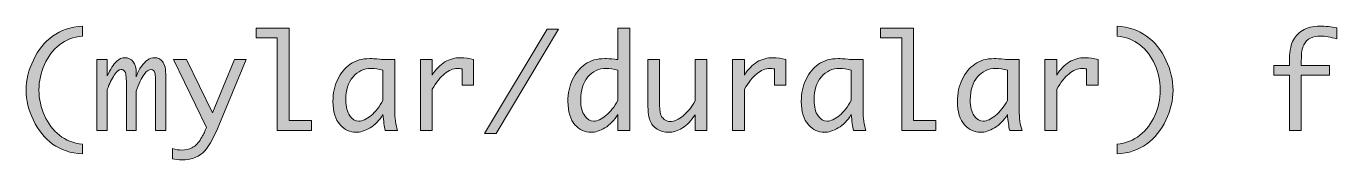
# Model space of a CAD drawing. Header units: inches. Extents: x 44 to 895, y -554 to -47.
# Drawn here: x 285.5 to 412.8, y -59.8 to -46.8 of the extents above; entities that cross this region are included whole.
import ezdxf

# ---------------------------------------------------------------- set-up
doc = ezdxf.new("R2010")
doc.units = ezdxf.units.IN
doc.header["$MEASUREMENT"] = 0
doc.layers.add('Layer 1', color=7, linetype='Continuous')

# ---------------------------------------------------------------- blocks, each defined once
blk = doc.blocks.new('block 12')
at = {"layer": 'Layer 1', "true_color": 0x231f20}
h = blk.add_hatch(color=179, dxfattribs=at)
h.dxf.hatch_style = 2
edge = h.paths.add_edge_path()
edge.add_spline(control_points=[(290.93, -59.26), (289.79, -59.19), (288.83, -58.87), (288.04, -58.29), (287.26, -57.72), (286.64, -56.94), (286.17, -55.97), (285.7, -54.99), (285.47, -54.02), (285.47, -53.04), (285.47, -52.06), (285.7, -51.08), (286.17, -50.11), (286.64, -49.13), (287.26, -48.36), (288.04, -47.78), (288.83, -47.21), (289.79, -46.88), (290.93, -46.81), (290.93, -46.81), (290.93, -47.77), (290.93, -47.77), (290.07, -47.85), (289.32, -48.13), (288.7, -48.63), (288.08, -49.13), (287.6, -49.77), (287.24, -50.55), (286.89, -51.32), (286.71, -52.15), (286.71, -53.03), (286.71, -53.92), (286.89, -54.75), (287.24, -55.52), (287.6, -56.3), (288.08, -56.93), (288.7, -57.43), (289.32, -57.93), (290.07, -58.22), (290.93, -58.3), (290.93, -58.3), (290.93, -59.26), (290.93, -59.26)], knot_values=[0, 0, 0, 0, 1, 1, 1, 2, 2, 2, 3, 3, 3, 4, 4, 4, 5, 5, 5, 6, 6, 6, 7, 7, 7, 8, 8, 8, 9, 9, 9, 10, 10, 10, 11, 11, 11, 12, 12, 12, 13, 13, 13, 14, 14, 14, 14], degree=3, periodic=1)
h = blk.add_hatch(color=179, dxfattribs=at)
h.dxf.hatch_style = 2
h.paths.add_polyline_path([(309.87, -56.96), (309.87, -47.96), (307.81, -47.96), (307.81, -47), (311.02, -47), (311.02, -56.01), (313.18, -56.01), (313.18, -56.96)])
h = blk.add_hatch(color=179, dxfattribs=at)
h.dxf.hatch_style = 2
h.paths.add_polyline_path([(331.15, -57.25), (330.02, -57.25), (336.11, -47.1), (337.2, -47.1)])
h = blk.add_hatch(color=179, dxfattribs=at)
h.dxf.hatch_style = 2
edge = h.paths.add_edge_path()
edge.add_spline(control_points=[(342.97, -55.41), (342.62, -55.99), (342.2, -56.42), (341.71, -56.72), (341.22, -57.01), (340.76, -57.15), (340.35, -57.15), (339.78, -57.15), (339.26, -56.91), (338.8, -56.41), (338.34, -55.91), (338.11, -55.15), (338.11, -54.14), (338.11, -53.34), (338.26, -52.63), (338.57, -52), (338.87, -51.38), (339.28, -50.88), (339.79, -50.52), (340.3, -50.15), (340.93, -49.97), (341.69, -49.97), (341.91, -49.97), (342.23, -49.99), (342.68, -50.04), (342.74, -50.05), (342.84, -50.06), (342.97, -50.07), (342.97, -50.07), (342.97, -47), (342.97, -47), (342.97, -47), (344.12, -47), (344.12, -47), (344.12, -47), (344.12, -56.96), (344.12, -56.96), (344.12, -56.96), (342.97, -56.96), (342.97, -56.96), (342.97, -56.96), (342.97, -55.41), (342.97, -55.41)], knot_values=[0, 0, 0, 0, 1, 1, 1, 2, 2, 2, 3, 3, 3, 4, 4, 4, 5, 5, 5, 6, 6, 6, 7, 7, 7, 8, 8, 8, 9, 9, 9, 10, 10, 10, 11, 11, 11, 12, 12, 12, 13, 13, 13, 14, 14, 14, 14], degree=3, periodic=1)
edge = h.paths.add_edge_path()
edge.add_spline(control_points=[(342.97, -54.05), (342.97, -54.05), (342.97, -51.09), (342.97, -51.09), (342.56, -50.98), (342.18, -50.93), (341.83, -50.93), (341.13, -50.93), (340.54, -51.2), (340.06, -51.75), (339.59, -52.3), (339.36, -53.04), (339.36, -53.99), (339.36, -54.67), (339.48, -55.19), (339.74, -55.53), (340, -55.88), (340.29, -56.06), (340.62, -56.06), (340.98, -56.06), (341.38, -55.87), (341.81, -55.51), (342.24, -55.15), (342.63, -54.66), (342.97, -54.05)], knot_values=[0, 0, 0, 0, 1, 1, 1, 2, 2, 2, 3, 3, 3, 4, 4, 4, 5, 5, 5, 6, 6, 6, 7, 7, 7, 8, 8, 8, 8], degree=3, periodic=1)
h = blk.add_hatch(color=179, dxfattribs=at)
h.dxf.hatch_style = 2
h.paths.add_polyline_path([(370.55, -56.96), (370.55, -47.96), (368.49, -47.96), (368.49, -47), (371.7, -47), (371.7, -56.01), (373.85, -56.01), (373.85, -56.96)])
h = blk.add_hatch(color=179, dxfattribs=at)
h.dxf.hatch_style = 2
edge = h.paths.add_edge_path()
edge.add_spline(control_points=[(391.47, -46.81), (392.61, -46.88), (393.57, -47.21), (394.35, -47.78), (395.13, -48.36), (395.76, -49.13), (396.22, -50.11), (396.69, -51.08), (396.92, -52.06), (396.92, -53.04), (396.92, -54.02), (396.69, -54.99), (396.22, -55.97), (395.76, -56.94), (395.13, -57.72), (394.35, -58.29), (393.57, -58.87), (392.61, -59.19), (391.47, -59.26), (391.47, -59.26), (391.47, -58.3), (391.47, -58.3), (392.33, -58.22), (393.07, -57.93), (393.69, -57.43), (394.31, -56.93), (394.79, -56.3), (395.15, -55.52), (395.51, -54.75), (395.68, -53.92), (395.68, -53.03), (395.68, -52.15), (395.51, -51.32), (395.15, -50.55), (394.79, -49.77), (394.31, -49.13), (393.69, -48.63), (393.07, -48.13), (392.33, -47.85), (391.47, -47.77), (391.47, -47.77), (391.47, -46.81), (391.47, -46.81)], knot_values=[0, 0, 0, 0, 1, 1, 1, 2, 2, 2, 3, 3, 3, 4, 4, 4, 5, 5, 5, 6, 6, 6, 7, 7, 7, 8, 8, 8, 9, 9, 9, 10, 10, 10, 11, 11, 11, 12, 12, 12, 13, 13, 13, 14, 14, 14, 14], degree=3, periodic=1)
h = blk.add_hatch(color=179, dxfattribs=at)
h.dxf.hatch_style = 2
edge = h.paths.add_edge_path()
edge.add_spline(control_points=[(408.23, -56.96), (408.23, -56.96), (408.23, -51.59), (408.23, -51.59), (408.23, -51.59), (406.7, -51.59), (406.7, -51.59), (406.7, -51.59), (406.7, -50.64), (406.7, -50.64), (406.7, -50.64), (408.23, -50.64), (408.23, -50.64), (408.23, -50.64), (408.23, -50.32), (408.23, -50.32), (408.23, -49.41), (408.33, -48.74), (408.54, -48.3), (408.74, -47.87), (409.06, -47.51), (409.49, -47.23), (409.92, -46.95), (410.49, -46.81), (411.2, -46.81), (411.73, -46.81), (412.28, -46.87), (412.83, -46.98), (412.83, -46.98), (412.83, -48.06), (412.83, -48.06), (412.23, -47.87), (411.7, -47.77), (411.24, -47.77), (410.88, -47.77), (410.55, -47.83), (410.27, -47.97), (409.99, -48.11), (409.77, -48.33), (409.62, -48.63), (409.46, -48.94), (409.38, -49.46), (409.38, -50.19), (409.38, -50.19), (409.38, -50.64), (409.38, -50.64), (409.38, -50.64), (412.11, -50.64), (412.11, -50.64), (412.11, -50.64), (412.11, -51.59), (412.11, -51.59), (412.11, -51.59), (409.38, -51.59), (409.38, -51.59), (409.38, -51.59), (409.38, -56.96), (409.38, -56.96), (409.38, -56.96), (408.23, -56.96), (408.23, -56.96)], knot_values=[0, 0, 0, 0, 1, 1, 1, 2, 2, 2, 3, 3, 3, 4, 4, 4, 5, 5, 5, 6, 6, 6, 7, 7, 7, 8, 8, 8, 9, 9, 9, 10, 10, 10, 11, 11, 11, 12, 12, 12, 13, 13, 13, 14, 14, 14, 15, 15, 15, 16, 16, 16, 17, 17, 17, 18, 18, 18, 19, 19, 19, 20, 20, 20, 20], degree=3, periodic=1)
h = blk.add_hatch(color=179, dxfattribs=at)
h.dxf.hatch_style = 2
edge = h.paths.add_edge_path()
edge.add_spline(control_points=[(292.33, -56.96), (292.33, -56.96), (292.33, -50.07), (292.33, -50.07), (292.33, -50.07), (293.34, -50.07), (293.34, -50.07), (293.34, -50.07), (293.34, -51.65), (293.34, -51.65), (293.66, -50.98), (293.95, -50.52), (294.23, -50.26), (294.5, -50.01), (294.78, -49.88), (295.06, -49.88), (295.39, -49.88), (295.66, -50.01), (295.86, -50.27), (296.06, -50.53), (296.17, -50.9), (296.17, -51.38), (296.17, -51.38), (296.17, -51.75), (296.17, -51.75), (296.3, -51.33), (296.47, -50.99), (296.66, -50.73), (296.85, -50.47), (297.05, -50.26), (297.25, -50.11), (297.46, -49.95), (297.69, -49.88), (297.96, -49.88), (298.26, -49.88), (298.51, -50), (298.72, -50.25), (298.93, -50.51), (299.04, -51), (299.04, -51.75), (299.04, -51.75), (299.04, -56.96), (299.04, -56.96), (299.04, -56.96), (298.03, -56.96), (298.03, -56.96), (298.03, -56.96), (298.03, -52.25), (298.03, -52.25), (298.03, -51.87), (298.02, -51.6), (297.99, -51.46), (297.97, -51.32), (297.92, -51.21), (297.85, -51.14), (297.77, -51.06), (297.69, -51.03), (297.6, -51.03), (297.39, -51.03), (297.16, -51.19), (296.92, -51.52), (296.67, -51.84), (296.42, -52.39), (296.17, -53.14), (296.17, -53.14), (296.17, -56.96), (296.17, -56.96), (296.17, -56.96), (295.21, -56.96), (295.21, -56.96), (295.21, -56.96), (295.21, -52.26), (295.21, -52.26), (295.21, -51.65), (295.15, -51.29), (295.03, -51.19), (294.91, -51.08), (294.8, -51.03), (294.71, -51.03), (294.5, -51.03), (294.27, -51.21), (294.03, -51.57), (293.79, -51.94), (293.56, -52.41), (293.34, -52.98), (293.34, -52.98), (293.34, -56.96), (293.34, -56.96), (293.34, -56.96), (292.33, -56.96), (292.33, -56.96)], knot_values=[0, 0, 0, 0, 1, 1, 1, 2, 2, 2, 3, 3, 3, 4, 4, 4, 5, 5, 5, 6, 6, 6, 7, 7, 7, 8, 8, 8, 9, 9, 9, 10, 10, 10, 11, 11, 11, 12, 12, 12, 13, 13, 13, 14, 14, 14, 15, 15, 15, 16, 16, 16, 17, 17, 17, 18, 18, 18, 19, 19, 19, 20, 20, 20, 21, 21, 21, 22, 22, 22, 23, 23, 23, 24, 24, 24, 25, 25, 25, 26, 26, 26, 27, 27, 27, 28, 28, 28, 29, 29, 29, 30, 30, 30, 30], degree=3, periodic=1)
h = blk.add_hatch(color=179, dxfattribs=at)
h.dxf.hatch_style = 2
edge = h.paths.add_edge_path()
edge.add_spline(control_points=[(302.98, -56.69), (302.98, -56.69), (299.79, -50.07), (299.79, -50.07), (299.79, -50.07), (301.06, -50.07), (301.06, -50.07), (301.06, -50.07), (303.59, -55.25), (303.59, -55.25), (303.59, -55.25), (305.71, -50.07), (305.71, -50.07), (305.71, -50.07), (306.86, -50.07), (306.86, -50.07), (306.86, -50.07), (304.2, -56.48), (304.2, -56.48), (303.63, -57.83), (303.1, -58.72), (302.59, -59.17), (302.08, -59.61), (301.42, -59.83), (300.62, -59.83), (300.27, -59.83), (299.96, -59.8), (299.68, -59.74), (299.68, -59.74), (299.68, -58.73), (299.68, -58.73), (300, -58.83), (300.3, -58.88), (300.59, -58.88), (300.96, -58.88), (301.29, -58.8), (301.57, -58.66), (301.86, -58.52), (302.12, -58.26), (302.36, -57.9), (302.6, -57.53), (302.77, -57.22), (302.87, -56.95), (302.87, -56.95), (302.98, -56.69), (302.98, -56.69)], knot_values=[0, 0, 0, 0, 1, 1, 1, 2, 2, 2, 3, 3, 3, 4, 4, 4, 5, 5, 5, 6, 6, 6, 7, 7, 7, 8, 8, 8, 9, 9, 9, 10, 10, 10, 11, 11, 11, 12, 12, 12, 13, 13, 13, 14, 14, 14, 15, 15, 15, 15], degree=3, periodic=1)
h = blk.add_hatch(color=179, dxfattribs=at)
h.dxf.hatch_style = 2
edge = h.paths.add_edge_path()
edge.add_spline(control_points=[(320.14, -55.42), (319.79, -55.99), (319.37, -56.43), (318.88, -56.72), (318.38, -57.01), (317.93, -57.15), (317.52, -57.15), (316.94, -57.15), (316.43, -56.91), (315.97, -56.41), (315.51, -55.91), (315.28, -55.15), (315.28, -54.14), (315.28, -53.34), (315.43, -52.63), (315.74, -52), (316.04, -51.38), (316.45, -50.88), (316.96, -50.52), (317.47, -50.15), (318.1, -49.97), (318.86, -49.97), (319.08, -49.97), (319.4, -49.99), (319.84, -50.04), (319.91, -50.05), (320.01, -50.06), (320.14, -50.07), (320.14, -50.07), (321.29, -50.07), (321.29, -50.07), (321.29, -50.07), (321.29, -54.94), (321.29, -54.94), (321.29, -55.77), (321.38, -56.44), (321.56, -56.96), (321.56, -56.96), (320.36, -56.96), (320.36, -56.96), (320.27, -56.59), (320.19, -56.07), (320.14, -55.42)], knot_values=[0, 0, 0, 0, 1, 1, 1, 2, 2, 2, 3, 3, 3, 4, 4, 4, 5, 5, 5, 6, 6, 6, 7, 7, 7, 8, 8, 8, 9, 9, 9, 10, 10, 10, 11, 11, 11, 12, 12, 12, 13, 13, 13, 14, 14, 14, 14], degree=3, periodic=1)
edge = h.paths.add_edge_path()
edge.add_spline(control_points=[(320.14, -54.05), (320.14, -54.05), (320.14, -51.09), (320.14, -51.09), (319.74, -50.98), (319.36, -50.93), (319.01, -50.93), (318.3, -50.93), (317.71, -51.2), (317.23, -51.75), (316.76, -52.3), (316.53, -53.04), (316.53, -53.99), (316.53, -54.67), (316.66, -55.19), (316.91, -55.53), (317.17, -55.88), (317.46, -56.06), (317.79, -56.06), (318.15, -56.06), (318.55, -55.87), (318.98, -55.51), (319.41, -55.15), (319.8, -54.66), (320.14, -54.05)], knot_values=[0, 0, 0, 0, 1, 1, 1, 2, 2, 2, 3, 3, 3, 4, 4, 4, 5, 5, 5, 6, 6, 6, 7, 7, 7, 8, 8, 8, 8], degree=3, periodic=1)
h = blk.add_hatch(color=179, dxfattribs=at)
h.dxf.hatch_style = 2
edge = h.paths.add_edge_path()
edge.add_spline(control_points=[(323.78, -56.96), (323.78, -56.96), (323.78, -50.07), (323.78, -50.07), (323.78, -50.07), (324.93, -50.07), (324.93, -50.07), (324.93, -50.07), (324.93, -51.57), (324.93, -51.57), (325.28, -51.01), (325.69, -50.58), (326.16, -50.3), (326.62, -50.02), (327.14, -49.88), (327.7, -49.88), (328.12, -49.88), (328.53, -49.94), (328.95, -50.07), (328.95, -50.07), (328.95, -52.56), (328.95, -52.56), (328.95, -52.56), (327.85, -52.56), (327.85, -52.56), (327.85, -52.56), (327.85, -50.98), (327.85, -50.98), (327.65, -50.95), (327.5, -50.93), (327.39, -50.93), (326.96, -50.93), (326.54, -51.1), (326.13, -51.44), (325.72, -51.78), (325.32, -52.28), (324.93, -52.96), (324.93, -52.96), (324.93, -56.96), (324.93, -56.96), (324.93, -56.96), (323.78, -56.96), (323.78, -56.96)], knot_values=[0, 0, 0, 0, 1, 1, 1, 2, 2, 2, 3, 3, 3, 4, 4, 4, 5, 5, 5, 6, 6, 6, 7, 7, 7, 8, 8, 8, 9, 9, 9, 10, 10, 10, 11, 11, 11, 12, 12, 12, 13, 13, 13, 14, 14, 14, 14], degree=3, periodic=1)
h = blk.add_hatch(color=179, dxfattribs=at)
h.dxf.hatch_style = 2
edge = h.paths.add_edge_path()
edge.add_spline(control_points=[(351.62, -50.07), (351.62, -50.07), (351.62, -56.96), (351.62, -56.96), (351.62, -56.96), (350.47, -56.96), (350.47, -56.96), (350.47, -56.96), (350.47, -55.45), (350.47, -55.45), (350.1, -56.02), (349.69, -56.44), (349.24, -56.73), (348.78, -57.01), (348.33, -57.15), (347.88, -57.15), (347.48, -57.15), (347.11, -57.05), (346.77, -56.83), (346.44, -56.61), (346.2, -56.33), (346.07, -55.98), (345.94, -55.63), (345.87, -54.94), (345.87, -53.92), (345.87, -53.92), (345.87, -50.07), (345.87, -50.07), (345.87, -50.07), (347.02, -50.07), (347.02, -50.07), (347.02, -50.07), (347.02, -54.06), (347.02, -54.06), (347.02, -54.72), (347.05, -55.16), (347.12, -55.37), (347.18, -55.59), (347.3, -55.76), (347.47, -55.89), (347.64, -56.03), (347.82, -56.1), (348.02, -56.1), (348.42, -56.1), (348.86, -55.91), (349.32, -55.53), (349.78, -55.15), (350.17, -54.67), (350.47, -54.09), (350.47, -54.09), (350.47, -50.07), (350.47, -50.07), (350.47, -50.07), (351.62, -50.07), (351.62, -50.07)], knot_values=[0, 0, 0, 0, 1, 1, 1, 2, 2, 2, 3, 3, 3, 4, 4, 4, 5, 5, 5, 6, 6, 6, 7, 7, 7, 8, 8, 8, 9, 9, 9, 10, 10, 10, 11, 11, 11, 12, 12, 12, 13, 13, 13, 14, 14, 14, 15, 15, 15, 16, 16, 16, 17, 17, 17, 18, 18, 18, 18], degree=3, periodic=1)
h = blk.add_hatch(color=179, dxfattribs=at)
h.dxf.hatch_style = 2
edge = h.paths.add_edge_path()
edge.add_spline(control_points=[(354.12, -56.96), (354.12, -56.96), (354.12, -50.07), (354.12, -50.07), (354.12, -50.07), (355.27, -50.07), (355.27, -50.07), (355.27, -50.07), (355.27, -51.57), (355.27, -51.57), (355.62, -51.01), (356.03, -50.58), (356.5, -50.3), (356.96, -50.02), (357.48, -49.88), (358.04, -49.88), (358.46, -49.88), (358.87, -49.94), (359.29, -50.07), (359.29, -50.07), (359.29, -52.56), (359.29, -52.56), (359.29, -52.56), (358.19, -52.56), (358.19, -52.56), (358.19, -52.56), (358.19, -50.98), (358.19, -50.98), (357.99, -50.95), (357.84, -50.93), (357.73, -50.93), (357.3, -50.93), (356.88, -51.1), (356.47, -51.44), (356.06, -51.78), (355.66, -52.28), (355.27, -52.96), (355.27, -52.96), (355.27, -56.96), (355.27, -56.96), (355.27, -56.96), (354.12, -56.96), (354.12, -56.96)], knot_values=[0, 0, 0, 0, 1, 1, 1, 2, 2, 2, 3, 3, 3, 4, 4, 4, 5, 5, 5, 6, 6, 6, 7, 7, 7, 8, 8, 8, 9, 9, 9, 10, 10, 10, 11, 11, 11, 12, 12, 12, 13, 13, 13, 14, 14, 14, 14], degree=3, periodic=1)
h = blk.add_hatch(color=179, dxfattribs=at)
h.dxf.hatch_style = 2
edge = h.paths.add_edge_path()
edge.add_spline(control_points=[(365.65, -55.42), (365.3, -55.99), (364.88, -56.43), (364.39, -56.72), (363.89, -57.01), (363.44, -57.15), (363.03, -57.15), (362.45, -57.15), (361.94, -56.91), (361.48, -56.41), (361.02, -55.91), (360.79, -55.15), (360.79, -54.14), (360.79, -53.34), (360.94, -52.63), (361.25, -52), (361.55, -51.38), (361.96, -50.88), (362.47, -50.52), (362.98, -50.15), (363.61, -49.97), (364.37, -49.97), (364.59, -49.97), (364.91, -49.99), (365.35, -50.04), (365.42, -50.05), (365.52, -50.06), (365.65, -50.07), (365.65, -50.07), (366.8, -50.07), (366.8, -50.07), (366.8, -50.07), (366.8, -54.94), (366.8, -54.94), (366.8, -55.77), (366.89, -56.44), (367.07, -56.96), (367.07, -56.96), (365.87, -56.96), (365.87, -56.96), (365.78, -56.59), (365.7, -56.07), (365.65, -55.42)], knot_values=[0, 0, 0, 0, 1, 1, 1, 2, 2, 2, 3, 3, 3, 4, 4, 4, 5, 5, 5, 6, 6, 6, 7, 7, 7, 8, 8, 8, 9, 9, 9, 10, 10, 10, 11, 11, 11, 12, 12, 12, 13, 13, 13, 14, 14, 14, 14], degree=3, periodic=1)
edge = h.paths.add_edge_path()
edge.add_spline(control_points=[(365.65, -54.05), (365.65, -54.05), (365.65, -51.09), (365.65, -51.09), (365.24, -50.98), (364.87, -50.93), (364.52, -50.93), (363.81, -50.93), (363.22, -51.2), (362.74, -51.75), (362.27, -52.3), (362.04, -53.04), (362.04, -53.99), (362.04, -54.67), (362.16, -55.19), (362.42, -55.53), (362.68, -55.88), (362.97, -56.06), (363.3, -56.06), (363.66, -56.06), (364.06, -55.87), (364.49, -55.51), (364.92, -55.15), (365.31, -54.66), (365.65, -54.05)], knot_values=[0, 0, 0, 0, 1, 1, 1, 2, 2, 2, 3, 3, 3, 4, 4, 4, 5, 5, 5, 6, 6, 6, 7, 7, 7, 8, 8, 8, 8], degree=3, periodic=1)
h = blk.add_hatch(color=179, dxfattribs=at)
h.dxf.hatch_style = 2
edge = h.paths.add_edge_path()
edge.add_spline(control_points=[(380.82, -55.42), (380.47, -55.99), (380.05, -56.43), (379.56, -56.72), (379.06, -57.01), (378.61, -57.15), (378.2, -57.15), (377.62, -57.15), (377.11, -56.91), (376.65, -56.41), (376.19, -55.91), (375.96, -55.15), (375.96, -54.14), (375.96, -53.34), (376.11, -52.63), (376.42, -52), (376.72, -51.38), (377.13, -50.88), (377.64, -50.52), (378.15, -50.15), (378.78, -49.97), (379.54, -49.97), (379.75, -49.97), (380.08, -49.99), (380.52, -50.04), (380.59, -50.05), (380.69, -50.06), (380.82, -50.07), (380.82, -50.07), (381.97, -50.07), (381.97, -50.07), (381.97, -50.07), (381.97, -54.94), (381.97, -54.94), (381.97, -55.77), (382.06, -56.44), (382.24, -56.96), (382.24, -56.96), (381.04, -56.96), (381.04, -56.96), (380.95, -56.59), (380.87, -56.07), (380.82, -55.42)], knot_values=[0, 0, 0, 0, 1, 1, 1, 2, 2, 2, 3, 3, 3, 4, 4, 4, 5, 5, 5, 6, 6, 6, 7, 7, 7, 8, 8, 8, 9, 9, 9, 10, 10, 10, 11, 11, 11, 12, 12, 12, 13, 13, 13, 14, 14, 14, 14], degree=3, periodic=1)
edge = h.paths.add_edge_path()
edge.add_spline(control_points=[(380.82, -54.05), (380.82, -54.05), (380.82, -51.09), (380.82, -51.09), (380.41, -50.98), (380.04, -50.93), (379.68, -50.93), (378.98, -50.93), (378.39, -51.2), (377.91, -51.75), (377.44, -52.3), (377.21, -53.04), (377.21, -53.99), (377.21, -54.67), (377.33, -55.19), (377.59, -55.53), (377.85, -55.88), (378.14, -56.06), (378.47, -56.06), (378.83, -56.06), (379.23, -55.87), (379.66, -55.51), (380.09, -55.15), (380.48, -54.66), (380.82, -54.05)], knot_values=[0, 0, 0, 0, 1, 1, 1, 2, 2, 2, 3, 3, 3, 4, 4, 4, 5, 5, 5, 6, 6, 6, 7, 7, 7, 8, 8, 8, 8], degree=3, periodic=1)
h = blk.add_hatch(color=179, dxfattribs=at)
h.dxf.hatch_style = 2
edge = h.paths.add_edge_path()
edge.add_spline(control_points=[(384.46, -56.96), (384.46, -56.96), (384.46, -50.07), (384.46, -50.07), (384.46, -50.07), (385.61, -50.07), (385.61, -50.07), (385.61, -50.07), (385.61, -51.57), (385.61, -51.57), (385.96, -51.01), (386.37, -50.58), (386.84, -50.3), (387.3, -50.02), (387.81, -49.88), (388.38, -49.88), (388.8, -49.88), (389.21, -49.94), (389.63, -50.07), (389.63, -50.07), (389.63, -52.56), (389.63, -52.56), (389.63, -52.56), (388.52, -52.56), (388.52, -52.56), (388.52, -52.56), (388.52, -50.98), (388.52, -50.98), (388.33, -50.95), (388.18, -50.93), (388.07, -50.93), (387.64, -50.93), (387.22, -51.1), (386.81, -51.44), (386.4, -51.78), (386, -52.28), (385.61, -52.96), (385.61, -52.96), (385.61, -56.96), (385.61, -56.96), (385.61, -56.96), (384.46, -56.96), (384.46, -56.96)], knot_values=[0, 0, 0, 0, 1, 1, 1, 2, 2, 2, 3, 3, 3, 4, 4, 4, 5, 5, 5, 6, 6, 6, 7, 7, 7, 8, 8, 8, 9, 9, 9, 10, 10, 10, 11, 11, 11, 12, 12, 12, 13, 13, 13, 14, 14, 14, 14], degree=3, periodic=1)
at = {"layer": 'Layer 1', "lineweight": 0}
for points in [[(309.87, -56.96), (309.87, -47.96), (307.81, -47.96), (307.81, -47), (311.02, -47), (311.02, -56.01), (313.18, -56.01), (313.18, -56.96), (309.87, -56.96)], [(331.15, -57.25), (330.02, -57.25), (336.11, -47.1), (337.2, -47.1), (331.15, -57.25)], [(370.55, -56.96), (370.55, -47.96), (368.49, -47.96), (368.49, -47), (371.7, -47), (371.7, -56.01), (373.85, -56.01), (373.85, -56.96), (370.55, -56.96)]]:
    blk.add_lwpolyline(points, dxfattribs=at)
for points, knots in [([(290.93, -59.26), (289.79, -59.19), (288.83, -58.87), (288.04, -58.29), (287.26, -57.72), (286.64, -56.94), (286.17, -55.97), (285.7, -54.99), (285.47, -54.02), (285.47, -53.04), (285.47, -52.06), (285.7, -51.08), (286.17, -50.11), (286.64, -49.13), (287.26, -48.36), (288.04, -47.78), (288.83, -47.21), (289.79, -46.88), (290.93, -46.81), (290.93, -46.81), (290.93, -47.77), (290.93, -47.77), (290.07, -47.85), (289.32, -48.13), (288.7, -48.63), (288.08, -49.13), (287.6, -49.77), (287.24, -50.55), (286.89, -51.32), (286.71, -52.15), (286.71, -53.03), (286.71, -53.92), (286.89, -54.75), (287.24, -55.52), (287.6, -56.3), (288.08, -56.93), (288.7, -57.43), (289.32, -57.93), (290.07, -58.22), (290.93, -58.3), (290.93, -58.3), (290.93, -59.26), (290.93, -59.26)], [0, 0, 0, 0, 1, 1, 1, 2, 2, 2, 3, 3, 3, 4, 4, 4, 5, 5, 5, 6, 6, 6, 7, 7, 7, 8, 8, 8, 9, 9, 9, 10, 10, 10, 11, 11, 11, 12, 12, 12, 13, 13, 13, 14, 14, 14, 14]), ([(342.97, -55.41), (342.62, -55.99), (342.2, -56.42), (341.71, -56.72), (341.22, -57.01), (340.76, -57.15), (340.35, -57.15), (339.78, -57.15), (339.26, -56.91), (338.8, -56.41), (338.34, -55.91), (338.11, -55.15), (338.11, -54.14), (338.11, -53.34), (338.26, -52.63), (338.57, -52), (338.87, -51.38), (339.28, -50.88), (339.79, -50.52), (340.3, -50.15), (340.93, -49.97), (341.69, -49.97), (341.91, -49.97), (342.23, -49.99), (342.68, -50.04), (342.74, -50.05), (342.84, -50.06), (342.97, -50.07), (342.97, -50.07), (342.97, -47), (342.97, -47), (342.97, -47), (344.12, -47), (344.12, -47), (344.12, -47), (344.12, -56.96), (344.12, -56.96), (344.12, -56.96), (342.97, -56.96), (342.97, -56.96), (342.97, -56.96), (342.97, -55.41), (342.97, -55.41)], [0, 0, 0, 0, 1, 1, 1, 2, 2, 2, 3, 3, 3, 4, 4, 4, 5, 5, 5, 6, 6, 6, 7, 7, 7, 8, 8, 8, 9, 9, 9, 10, 10, 10, 11, 11, 11, 12, 12, 12, 13, 13, 13, 14, 14, 14, 14]), ([(391.47, -46.81), (392.61, -46.88), (393.57, -47.21), (394.35, -47.78), (395.13, -48.36), (395.76, -49.13), (396.22, -50.11), (396.69, -51.08), (396.92, -52.06), (396.92, -53.04), (396.92, -54.02), (396.69, -54.99), (396.22, -55.97), (395.76, -56.94), (395.13, -57.72), (394.35, -58.29), (393.57, -58.87), (392.61, -59.19), (391.47, -59.26), (391.47, -59.26), (391.47, -58.3), (391.47, -58.3), (392.33, -58.22), (393.07, -57.93), (393.69, -57.43), (394.31, -56.93), (394.79, -56.3), (395.15, -55.52), (395.51, -54.75), (395.68, -53.92), (395.68, -53.03), (395.68, -52.15), (395.51, -51.32), (395.15, -50.55), (394.79, -49.77), (394.31, -49.13), (393.69, -48.63), (393.07, -48.13), (392.33, -47.85), (391.47, -47.77), (391.47, -47.77), (391.47, -46.81), (391.47, -46.81)], [0, 0, 0, 0, 1, 1, 1, 2, 2, 2, 3, 3, 3, 4, 4, 4, 5, 5, 5, 6, 6, 6, 7, 7, 7, 8, 8, 8, 9, 9, 9, 10, 10, 10, 11, 11, 11, 12, 12, 12, 13, 13, 13, 14, 14, 14, 14]), ([(408.23, -56.96), (408.23, -56.96), (408.23, -51.59), (408.23, -51.59), (408.23, -51.59), (406.7, -51.59), (406.7, -51.59), (406.7, -51.59), (406.7, -50.64), (406.7, -50.64), (406.7, -50.64), (408.23, -50.64), (408.23, -50.64), (408.23, -50.64), (408.23, -50.32), (408.23, -50.32), (408.23, -49.41), (408.33, -48.74), (408.54, -48.3), (408.74, -47.87), (409.06, -47.51), (409.49, -47.23), (409.92, -46.95), (410.49, -46.81), (411.2, -46.81), (411.73, -46.81), (412.28, -46.87), (412.83, -46.98), (412.83, -46.98), (412.83, -48.06), (412.83, -48.06), (412.23, -47.87), (411.7, -47.77), (411.24, -47.77), (410.88, -47.77), (410.55, -47.83), (410.27, -47.97), (409.99, -48.11), (409.77, -48.33), (409.62, -48.63), (409.46, -48.94), (409.38, -49.46), (409.38, -50.19), (409.38, -50.19), (409.38, -50.64), (409.38, -50.64), (409.38, -50.64), (412.11, -50.64), (412.11, -50.64), (412.11, -50.64), (412.11, -51.59), (412.11, -51.59), (412.11, -51.59), (409.38, -51.59), (409.38, -51.59), (409.38, -51.59), (409.38, -56.96), (409.38, -56.96), (409.38, -56.96), (408.23, -56.96), (408.23, -56.96)], [0, 0, 0, 0, 1, 1, 1, 2, 2, 2, 3, 3, 3, 4, 4, 4, 5, 5, 5, 6, 6, 6, 7, 7, 7, 8, 8, 8, 9, 9, 9, 10, 10, 10, 11, 11, 11, 12, 12, 12, 13, 13, 13, 14, 14, 14, 15, 15, 15, 16, 16, 16, 17, 17, 17, 18, 18, 18, 19, 19, 19, 20, 20, 20, 20]), ([(292.33, -56.96), (292.33, -56.96), (292.33, -50.07), (292.33, -50.07), (292.33, -50.07), (293.34, -50.07), (293.34, -50.07), (293.34, -50.07), (293.34, -51.65), (293.34, -51.65), (293.66, -50.98), (293.95, -50.52), (294.23, -50.26), (294.5, -50.01), (294.78, -49.88), (295.06, -49.88), (295.39, -49.88), (295.66, -50.01), (295.86, -50.27), (296.06, -50.53), (296.17, -50.9), (296.17, -51.38), (296.17, -51.38), (296.17, -51.75), (296.17, -51.75), (296.3, -51.33), (296.47, -50.99), (296.66, -50.73), (296.85, -50.47), (297.05, -50.26), (297.25, -50.11), (297.46, -49.95), (297.69, -49.88), (297.96, -49.88), (298.26, -49.88), (298.51, -50), (298.72, -50.25), (298.93, -50.51), (299.04, -51), (299.04, -51.75), (299.04, -51.75), (299.04, -56.96), (299.04, -56.96), (299.04, -56.96), (298.03, -56.96), (298.03, -56.96), (298.03, -56.96), (298.03, -52.25), (298.03, -52.25), (298.03, -51.87), (298.02, -51.6), (297.99, -51.46), (297.97, -51.32), (297.92, -51.21), (297.85, -51.14), (297.77, -51.06), (297.69, -51.03), (297.6, -51.03), (297.39, -51.03), (297.16, -51.19), (296.92, -51.52), (296.67, -51.84), (296.42, -52.39), (296.17, -53.14), (296.17, -53.14), (296.17, -56.96), (296.17, -56.96), (296.17, -56.96), (295.21, -56.96), (295.21, -56.96), (295.21, -56.96), (295.21, -52.26), (295.21, -52.26), (295.21, -51.65), (295.15, -51.29), (295.03, -51.19), (294.91, -51.08), (294.8, -51.03), (294.71, -51.03), (294.5, -51.03), (294.27, -51.21), (294.03, -51.57), (293.79, -51.94), (293.56, -52.41), (293.34, -52.98), (293.34, -52.98), (293.34, -56.96), (293.34, -56.96), (293.34, -56.96), (292.33, -56.96), (292.33, -56.96)], [0, 0, 0, 0, 1, 1, 1, 2, 2, 2, 3, 3, 3, 4, 4, 4, 5, 5, 5, 6, 6, 6, 7, 7, 7, 8, 8, 8, 9, 9, 9, 10, 10, 10, 11, 11, 11, 12, 12, 12, 13, 13, 13, 14, 14, 14, 15, 15, 15, 16, 16, 16, 17, 17, 17, 18, 18, 18, 19, 19, 19, 20, 20, 20, 21, 21, 21, 22, 22, 22, 23, 23, 23, 24, 24, 24, 25, 25, 25, 26, 26, 26, 27, 27, 27, 28, 28, 28, 29, 29, 29, 30, 30, 30, 30]), ([(302.98, -56.69), (302.98, -56.69), (299.79, -50.07), (299.79, -50.07), (299.79, -50.07), (301.06, -50.07), (301.06, -50.07), (301.06, -50.07), (303.59, -55.25), (303.59, -55.25), (303.59, -55.25), (305.71, -50.07), (305.71, -50.07), (305.71, -50.07), (306.86, -50.07), (306.86, -50.07), (306.86, -50.07), (304.2, -56.48), (304.2, -56.48), (303.63, -57.83), (303.1, -58.72), (302.59, -59.17), (302.08, -59.61), (301.42, -59.83), (300.62, -59.83), (300.27, -59.83), (299.96, -59.8), (299.68, -59.74), (299.68, -59.74), (299.68, -58.73), (299.68, -58.73), (300, -58.83), (300.3, -58.88), (300.59, -58.88), (300.96, -58.88), (301.29, -58.8), (301.57, -58.66), (301.86, -58.52), (302.12, -58.26), (302.36, -57.9), (302.6, -57.53), (302.77, -57.22), (302.87, -56.95), (302.87, -56.95), (302.98, -56.69), (302.98, -56.69)], [0, 0, 0, 0, 1, 1, 1, 2, 2, 2, 3, 3, 3, 4, 4, 4, 5, 5, 5, 6, 6, 6, 7, 7, 7, 8, 8, 8, 9, 9, 9, 10, 10, 10, 11, 11, 11, 12, 12, 12, 13, 13, 13, 14, 14, 14, 15, 15, 15, 15]), ([(320.14, -55.42), (319.79, -55.99), (319.37, -56.43), (318.88, -56.72), (318.38, -57.01), (317.93, -57.15), (317.52, -57.15), (316.94, -57.15), (316.43, -56.91), (315.97, -56.41), (315.51, -55.91), (315.28, -55.15), (315.28, -54.14), (315.28, -53.34), (315.43, -52.63), (315.74, -52), (316.04, -51.38), (316.45, -50.88), (316.96, -50.52), (317.47, -50.15), (318.1, -49.97), (318.86, -49.97), (319.08, -49.97), (319.4, -49.99), (319.84, -50.04), (319.91, -50.05), (320.01, -50.06), (320.14, -50.07), (320.14, -50.07), (321.29, -50.07), (321.29, -50.07), (321.29, -50.07), (321.29, -54.94), (321.29, -54.94), (321.29, -55.77), (321.38, -56.44), (321.56, -56.96), (321.56, -56.96), (320.36, -56.96), (320.36, -56.96), (320.27, -56.59), (320.19, -56.07), (320.14, -55.42)], [0, 0, 0, 0, 1, 1, 1, 2, 2, 2, 3, 3, 3, 4, 4, 4, 5, 5, 5, 6, 6, 6, 7, 7, 7, 8, 8, 8, 9, 9, 9, 10, 10, 10, 11, 11, 11, 12, 12, 12, 13, 13, 13, 14, 14, 14, 14]), ([(320.14, -54.05), (320.14, -54.05), (320.14, -51.09), (320.14, -51.09), (319.74, -50.98), (319.36, -50.93), (319.01, -50.93), (318.3, -50.93), (317.71, -51.2), (317.23, -51.75), (316.76, -52.3), (316.53, -53.04), (316.53, -53.99), (316.53, -54.67), (316.66, -55.19), (316.91, -55.53), (317.17, -55.88), (317.46, -56.06), (317.79, -56.06), (318.15, -56.06), (318.55, -55.87), (318.98, -55.51), (319.41, -55.15), (319.8, -54.66), (320.14, -54.05)], [0, 0, 0, 0, 1, 1, 1, 2, 2, 2, 3, 3, 3, 4, 4, 4, 5, 5, 5, 6, 6, 6, 7, 7, 7, 8, 8, 8, 8]), ([(323.78, -56.96), (323.78, -56.96), (323.78, -50.07), (323.78, -50.07), (323.78, -50.07), (324.93, -50.07), (324.93, -50.07), (324.93, -50.07), (324.93, -51.57), (324.93, -51.57), (325.28, -51.01), (325.69, -50.58), (326.16, -50.3), (326.62, -50.02), (327.14, -49.88), (327.7, -49.88), (328.12, -49.88), (328.53, -49.94), (328.95, -50.07), (328.95, -50.07), (328.95, -52.56), (328.95, -52.56), (328.95, -52.56), (327.85, -52.56), (327.85, -52.56), (327.85, -52.56), (327.85, -50.98), (327.85, -50.98), (327.65, -50.95), (327.5, -50.93), (327.39, -50.93), (326.96, -50.93), (326.54, -51.1), (326.13, -51.44), (325.72, -51.78), (325.32, -52.28), (324.93, -52.96), (324.93, -52.96), (324.93, -56.96), (324.93, -56.96), (324.93, -56.96), (323.78, -56.96), (323.78, -56.96)], [0, 0, 0, 0, 1, 1, 1, 2, 2, 2, 3, 3, 3, 4, 4, 4, 5, 5, 5, 6, 6, 6, 7, 7, 7, 8, 8, 8, 9, 9, 9, 10, 10, 10, 11, 11, 11, 12, 12, 12, 13, 13, 13, 14, 14, 14, 14]), ([(342.97, -54.05), (342.97, -54.05), (342.97, -51.09), (342.97, -51.09), (342.56, -50.98), (342.18, -50.93), (341.83, -50.93), (341.13, -50.93), (340.54, -51.2), (340.06, -51.75), (339.59, -52.3), (339.36, -53.04), (339.36, -53.99), (339.36, -54.67), (339.48, -55.19), (339.74, -55.53), (340, -55.88), (340.29, -56.06), (340.62, -56.06), (340.98, -56.06), (341.38, -55.87), (341.81, -55.51), (342.24, -55.15), (342.63, -54.66), (342.97, -54.05)], [0, 0, 0, 0, 1, 1, 1, 2, 2, 2, 3, 3, 3, 4, 4, 4, 5, 5, 5, 6, 6, 6, 7, 7, 7, 8, 8, 8, 8]), ([(351.62, -50.07), (351.62, -50.07), (351.62, -56.96), (351.62, -56.96), (351.62, -56.96), (350.47, -56.96), (350.47, -56.96), (350.47, -56.96), (350.47, -55.45), (350.47, -55.45), (350.1, -56.02), (349.69, -56.44), (349.24, -56.73), (348.78, -57.01), (348.33, -57.15), (347.88, -57.15), (347.48, -57.15), (347.11, -57.05), (346.77, -56.83), (346.44, -56.61), (346.2, -56.33), (346.07, -55.98), (345.94, -55.63), (345.87, -54.94), (345.87, -53.92), (345.87, -53.92), (345.87, -50.07), (345.87, -50.07), (345.87, -50.07), (347.02, -50.07), (347.02, -50.07), (347.02, -50.07), (347.02, -54.06), (347.02, -54.06), (347.02, -54.72), (347.05, -55.16), (347.12, -55.37), (347.18, -55.59), (347.3, -55.76), (347.47, -55.89), (347.64, -56.03), (347.82, -56.1), (348.02, -56.1), (348.42, -56.1), (348.86, -55.91), (349.32, -55.53), (349.78, -55.15), (350.17, -54.67), (350.47, -54.09), (350.47, -54.09), (350.47, -50.07), (350.47, -50.07), (350.47, -50.07), (351.62, -50.07), (351.62, -50.07)], [0, 0, 0, 0, 1, 1, 1, 2, 2, 2, 3, 3, 3, 4, 4, 4, 5, 5, 5, 6, 6, 6, 7, 7, 7, 8, 8, 8, 9, 9, 9, 10, 10, 10, 11, 11, 11, 12, 12, 12, 13, 13, 13, 14, 14, 14, 15, 15, 15, 16, 16, 16, 17, 17, 17, 18, 18, 18, 18]), ([(354.12, -56.96), (354.12, -56.96), (354.12, -50.07), (354.12, -50.07), (354.12, -50.07), (355.27, -50.07), (355.27, -50.07), (355.27, -50.07), (355.27, -51.57), (355.27, -51.57), (355.62, -51.01), (356.03, -50.58), (356.5, -50.3), (356.96, -50.02), (357.48, -49.88), (358.04, -49.88), (358.46, -49.88), (358.87, -49.94), (359.29, -50.07), (359.29, -50.07), (359.29, -52.56), (359.29, -52.56), (359.29, -52.56), (358.19, -52.56), (358.19, -52.56), (358.19, -52.56), (358.19, -50.98), (358.19, -50.98), (357.99, -50.95), (357.84, -50.93), (357.73, -50.93), (357.3, -50.93), (356.88, -51.1), (356.47, -51.44), (356.06, -51.78), (355.66, -52.28), (355.27, -52.96), (355.27, -52.96), (355.27, -56.96), (355.27, -56.96), (355.27, -56.96), (354.12, -56.96), (354.12, -56.96)], [0, 0, 0, 0, 1, 1, 1, 2, 2, 2, 3, 3, 3, 4, 4, 4, 5, 5, 5, 6, 6, 6, 7, 7, 7, 8, 8, 8, 9, 9, 9, 10, 10, 10, 11, 11, 11, 12, 12, 12, 13, 13, 13, 14, 14, 14, 14]), ([(365.65, -55.42), (365.3, -55.99), (364.88, -56.43), (364.39, -56.72), (363.89, -57.01), (363.44, -57.15), (363.03, -57.15), (362.45, -57.15), (361.94, -56.91), (361.48, -56.41), (361.02, -55.91), (360.79, -55.15), (360.79, -54.14), (360.79, -53.34), (360.94, -52.63), (361.25, -52), (361.55, -51.38), (361.96, -50.88), (362.47, -50.52), (362.98, -50.15), (363.61, -49.97), (364.37, -49.97), (364.59, -49.97), (364.91, -49.99), (365.35, -50.04), (365.42, -50.05), (365.52, -50.06), (365.65, -50.07), (365.65, -50.07), (366.8, -50.07), (366.8, -50.07), (366.8, -50.07), (366.8, -54.94), (366.8, -54.94), (366.8, -55.77), (366.89, -56.44), (367.07, -56.96), (367.07, -56.96), (365.87, -56.96), (365.87, -56.96), (365.78, -56.59), (365.7, -56.07), (365.65, -55.42)], [0, 0, 0, 0, 1, 1, 1, 2, 2, 2, 3, 3, 3, 4, 4, 4, 5, 5, 5, 6, 6, 6, 7, 7, 7, 8, 8, 8, 9, 9, 9, 10, 10, 10, 11, 11, 11, 12, 12, 12, 13, 13, 13, 14, 14, 14, 14]), ([(365.65, -54.05), (365.65, -54.05), (365.65, -51.09), (365.65, -51.09), (365.24, -50.98), (364.87, -50.93), (364.52, -50.93), (363.81, -50.93), (363.22, -51.2), (362.74, -51.75), (362.27, -52.3), (362.04, -53.04), (362.04, -53.99), (362.04, -54.67), (362.16, -55.19), (362.42, -55.53), (362.68, -55.88), (362.97, -56.06), (363.3, -56.06), (363.66, -56.06), (364.06, -55.87), (364.49, -55.51), (364.92, -55.15), (365.31, -54.66), (365.65, -54.05)], [0, 0, 0, 0, 1, 1, 1, 2, 2, 2, 3, 3, 3, 4, 4, 4, 5, 5, 5, 6, 6, 6, 7, 7, 7, 8, 8, 8, 8]), ([(380.82, -55.42), (380.47, -55.99), (380.05, -56.43), (379.56, -56.72), (379.06, -57.01), (378.61, -57.15), (378.2, -57.15), (377.62, -57.15), (377.11, -56.91), (376.65, -56.41), (376.19, -55.91), (375.96, -55.15), (375.96, -54.14), (375.96, -53.34), (376.11, -52.63), (376.42, -52), (376.72, -51.38), (377.13, -50.88), (377.64, -50.52), (378.15, -50.15), (378.78, -49.97), (379.54, -49.97), (379.75, -49.97), (380.08, -49.99), (380.52, -50.04), (380.59, -50.05), (380.69, -50.06), (380.82, -50.07), (380.82, -50.07), (381.97, -50.07), (381.97, -50.07), (381.97, -50.07), (381.97, -54.94), (381.97, -54.94), (381.97, -55.77), (382.06, -56.44), (382.24, -56.96), (382.24, -56.96), (381.04, -56.96), (381.04, -56.96), (380.95, -56.59), (380.87, -56.07), (380.82, -55.42)], [0, 0, 0, 0, 1, 1, 1, 2, 2, 2, 3, 3, 3, 4, 4, 4, 5, 5, 5, 6, 6, 6, 7, 7, 7, 8, 8, 8, 9, 9, 9, 10, 10, 10, 11, 11, 11, 12, 12, 12, 13, 13, 13, 14, 14, 14, 14]), ([(380.82, -54.05), (380.82, -54.05), (380.82, -51.09), (380.82, -51.09), (380.41, -50.98), (380.04, -50.93), (379.68, -50.93), (378.98, -50.93), (378.39, -51.2), (377.91, -51.75), (377.44, -52.3), (377.21, -53.04), (377.21, -53.99), (377.21, -54.67), (377.33, -55.19), (377.59, -55.53), (377.85, -55.88), (378.14, -56.06), (378.47, -56.06), (378.83, -56.06), (379.23, -55.87), (379.66, -55.51), (380.09, -55.15), (380.48, -54.66), (380.82, -54.05)], [0, 0, 0, 0, 1, 1, 1, 2, 2, 2, 3, 3, 3, 4, 4, 4, 5, 5, 5, 6, 6, 6, 7, 7, 7, 8, 8, 8, 8]), ([(384.46, -56.96), (384.46, -56.96), (384.46, -50.07), (384.46, -50.07), (384.46, -50.07), (385.61, -50.07), (385.61, -50.07), (385.61, -50.07), (385.61, -51.57), (385.61, -51.57), (385.96, -51.01), (386.37, -50.58), (386.84, -50.3), (387.3, -50.02), (387.81, -49.88), (388.38, -49.88), (388.8, -49.88), (389.21, -49.94), (389.63, -50.07), (389.63, -50.07), (389.63, -52.56), (389.63, -52.56), (389.63, -52.56), (388.52, -52.56), (388.52, -52.56), (388.52, -52.56), (388.52, -50.98), (388.52, -50.98), (388.33, -50.95), (388.18, -50.93), (388.07, -50.93), (387.64, -50.93), (387.22, -51.1), (386.81, -51.44), (386.4, -51.78), (386, -52.28), (385.61, -52.96), (385.61, -52.96), (385.61, -56.96), (385.61, -56.96), (385.61, -56.96), (384.46, -56.96), (384.46, -56.96)], [0, 0, 0, 0, 1, 1, 1, 2, 2, 2, 3, 3, 3, 4, 4, 4, 5, 5, 5, 6, 6, 6, 7, 7, 7, 8, 8, 8, 9, 9, 9, 10, 10, 10, 11, 11, 11, 12, 12, 12, 13, 13, 13, 14, 14, 14, 14])]:
    blk.add_open_spline(points, degree=3, knots=knots, dxfattribs=at)

msp = doc.modelspace()

# ---------------------------------------------------------------- block references
at = {"layer": 'Layer 1'}
msp.add_blockref('block 12', (0, 0), dxfattribs=at)

doc.saveas('drawing.dxf')
